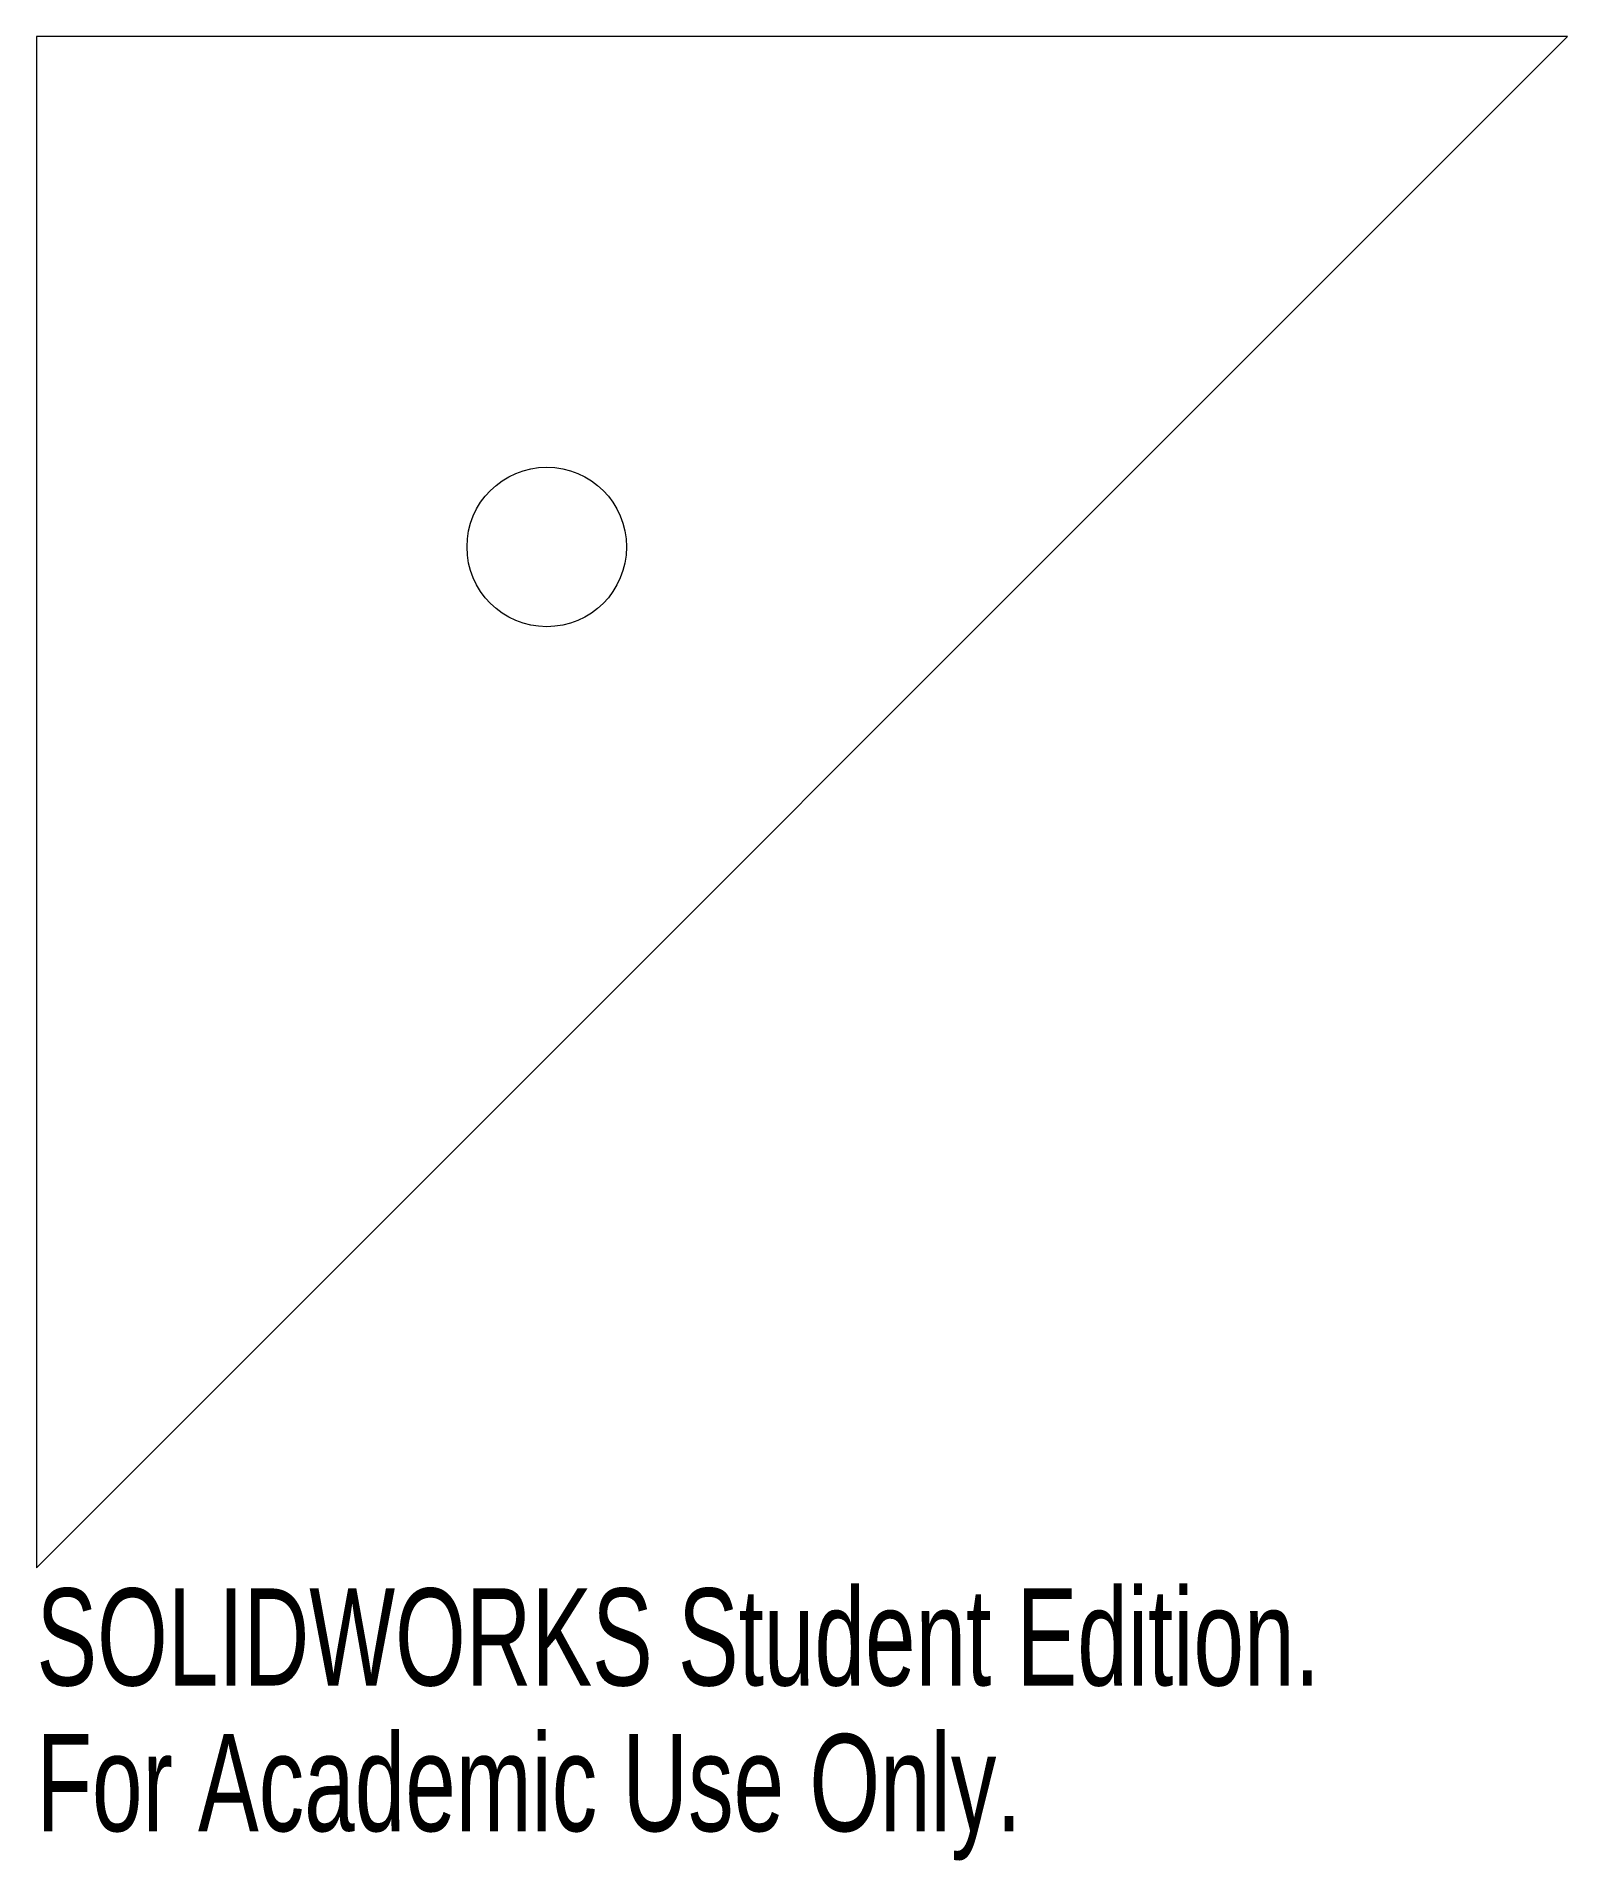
# Model space of a CAD drawing. Header units: inches. Extents: x -0.21 to 2.79, y -2.43 to 1.14.
import ezdxf

# ---------------------------------------------------------------- set-up
doc = ezdxf.new("R2010")
doc.units = ezdxf.units.IN
doc.header["$MEASUREMENT"] = 0
doc.styles.add('SLDTEXTSTYLE0', font='TXT', dxfattribs={"width": 0.7})

msp = doc.modelspace()

# ---------------------------------------------------------------- linework, layer by layer
at = {"color": 7, "linetype": 'Continuous', "lineweight": 15}
for p, q in [((-0.2074, 1.1437), (-0.2074, -1.8563)), ((-0.2074, -1.8563), (2.7926, 1.1437)), ((2.7926, 1.1437), (-0.2074, 1.1437))]:
    msp.add_line(p, q, dxfattribs=at)
msp.add_circle((0.7926, 0.1437), 0.1563, dxfattribs=at)

# ---------------------------------------------------------------- texts
at = {"color": 7, "linetype": 'Continuous', "char_height": 0.1903, "attachment_point": 1, "style": 'SLDTEXTSTYLE0'}
for s, insert in [('SOLIDWORKS Student Edition.', (-0.2074, -1.8965)), ('For Academic Use Only.', (-0.2074, -2.1819))]:
    msp.add_mtext(s, dxfattribs=dict(at, insert=insert))

doc.saveas('drawing.dxf')
